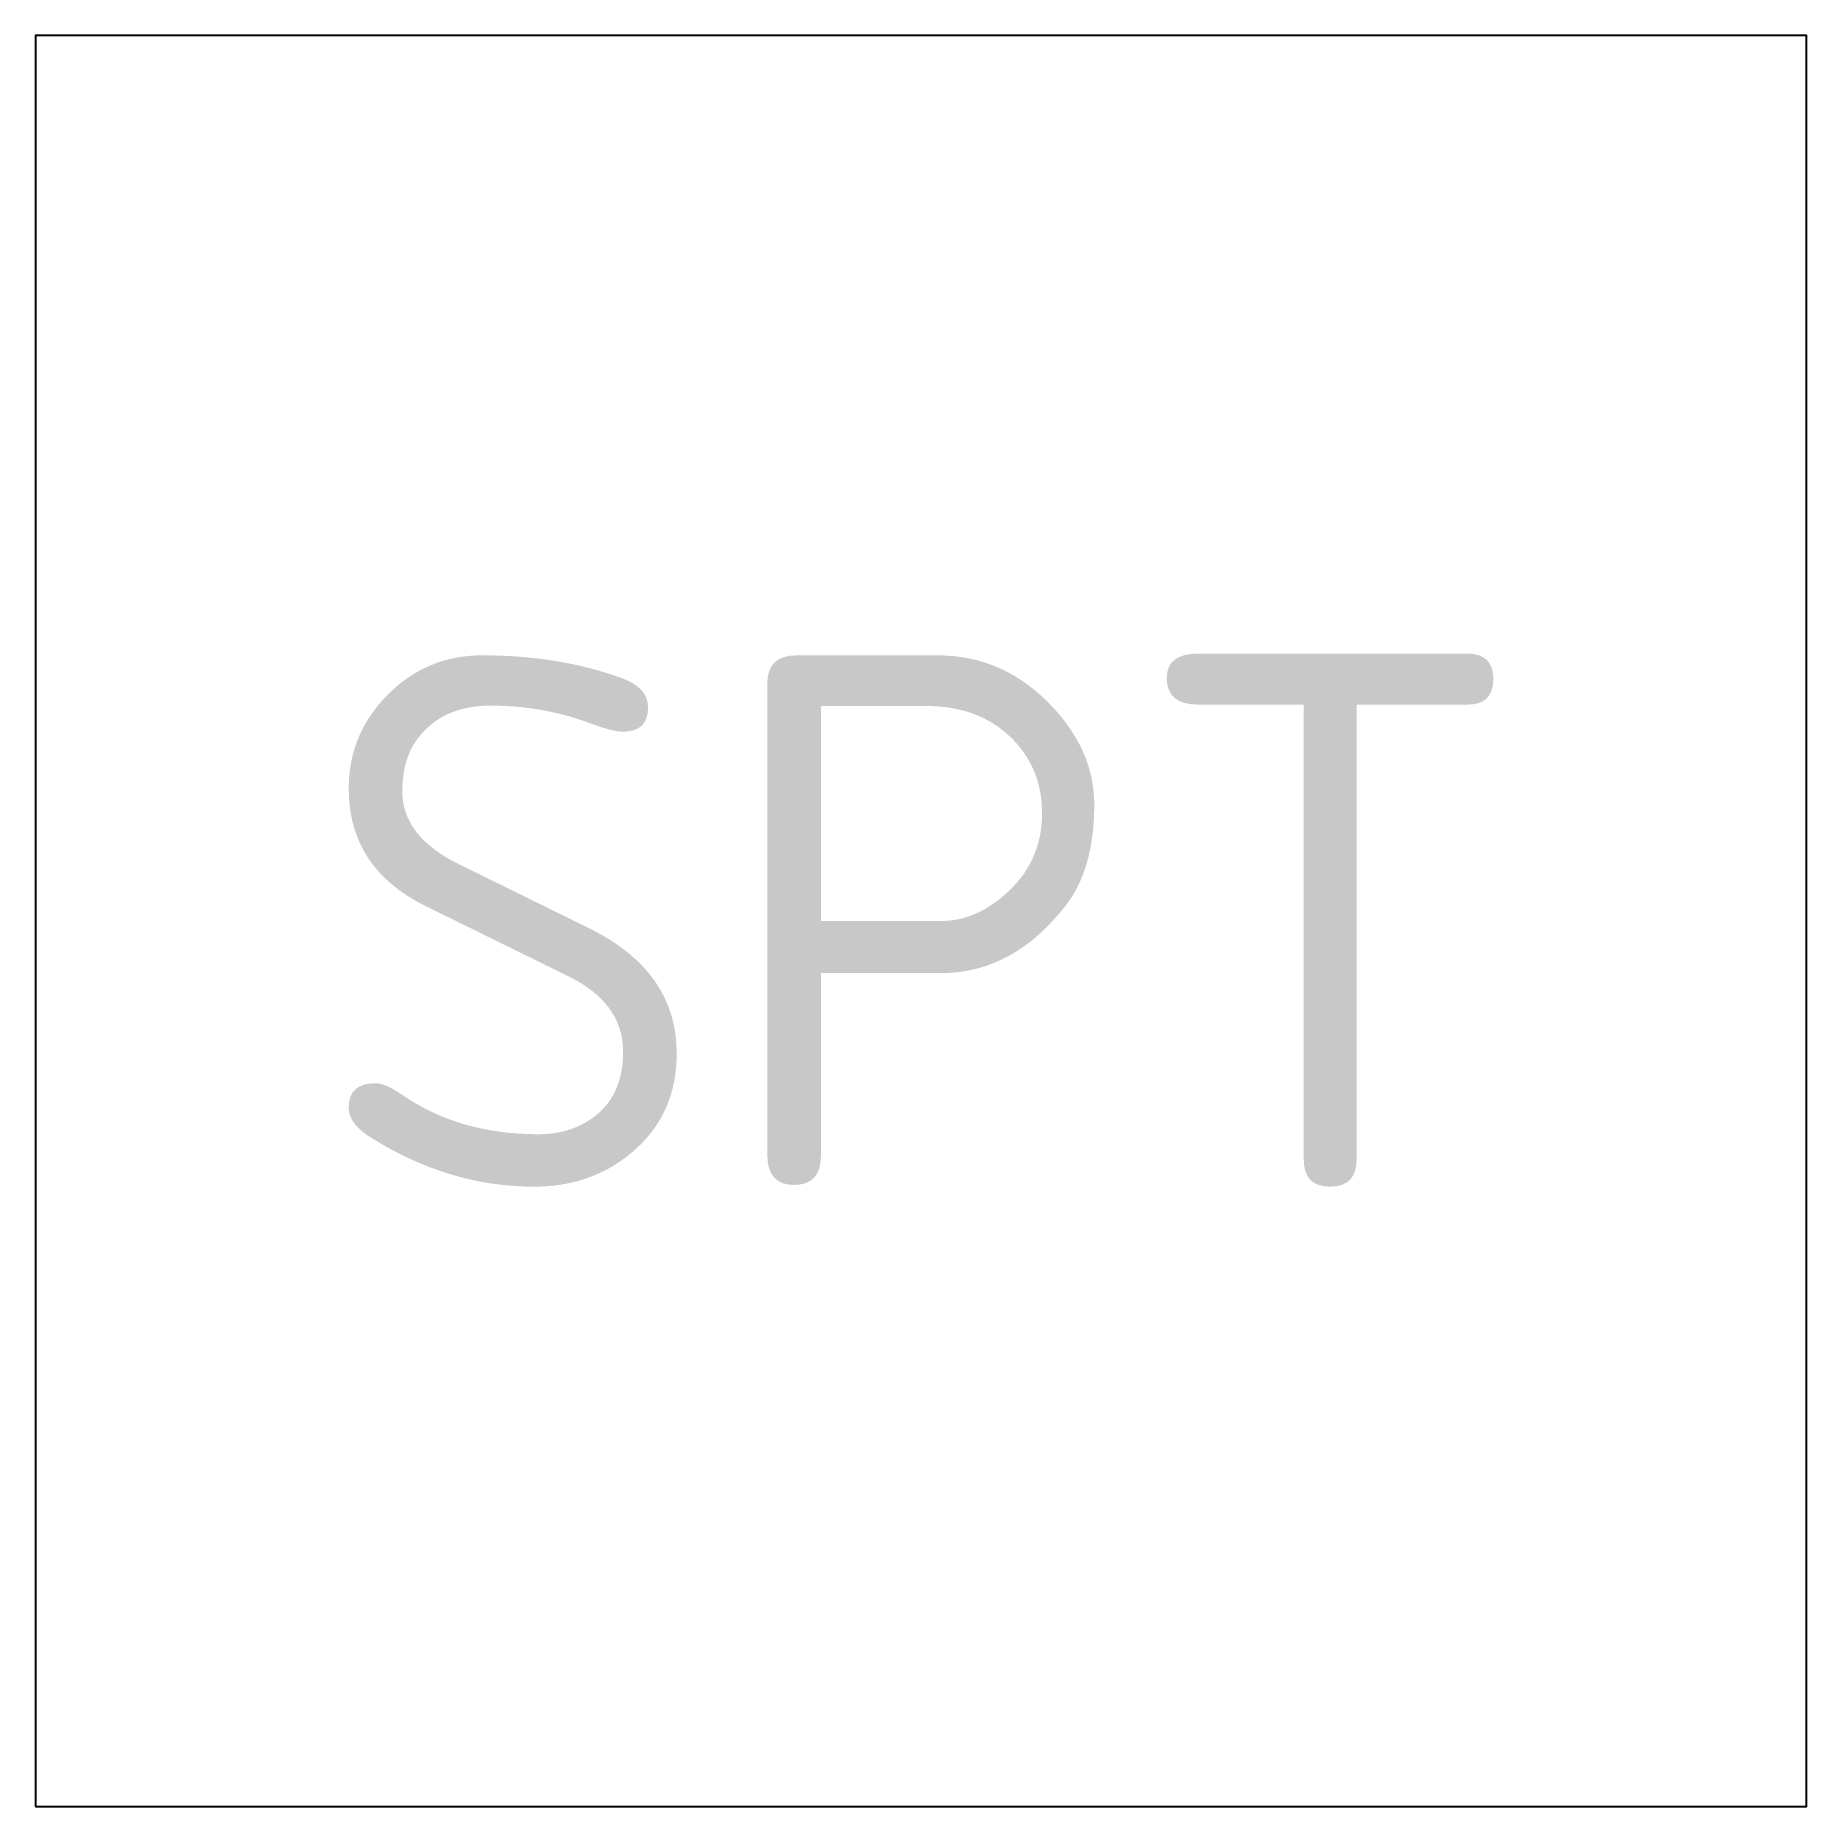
# Model space of a CAD drawing. Extents: x -0.75 to 0.75, y -0.75 to 0.75.
import ezdxf
from ezdxf.enums import TextEntityAlignment as Align

# ---------------------------------------------------------------- set-up
doc = ezdxf.new("R2010")
doc.units = 0
doc.header["$LTSCALE"] = 0.2
doc.styles.add('NLCS-ISO', font='NLCS-ISO.ttf')

msp = doc.modelspace()

# ---------------------------------------------------------------- linework, layer by layer
at = {"flags": 128}
msp.add_lwpolyline([(-0.75, -0.75), (0.75, -0.75), (0.75, 0.75), (-0.75, 0.75)], close=True, dxfattribs=at)

# ---------------------------------------------------------------- texts
at = {"style": 'NLCS-ISO'}
msp.add_text('SPT', height=0.45, dxfattribs=at).set_placement((0, 0), align=Align.MIDDLE_CENTER)

doc.saveas('drawing.dxf')
